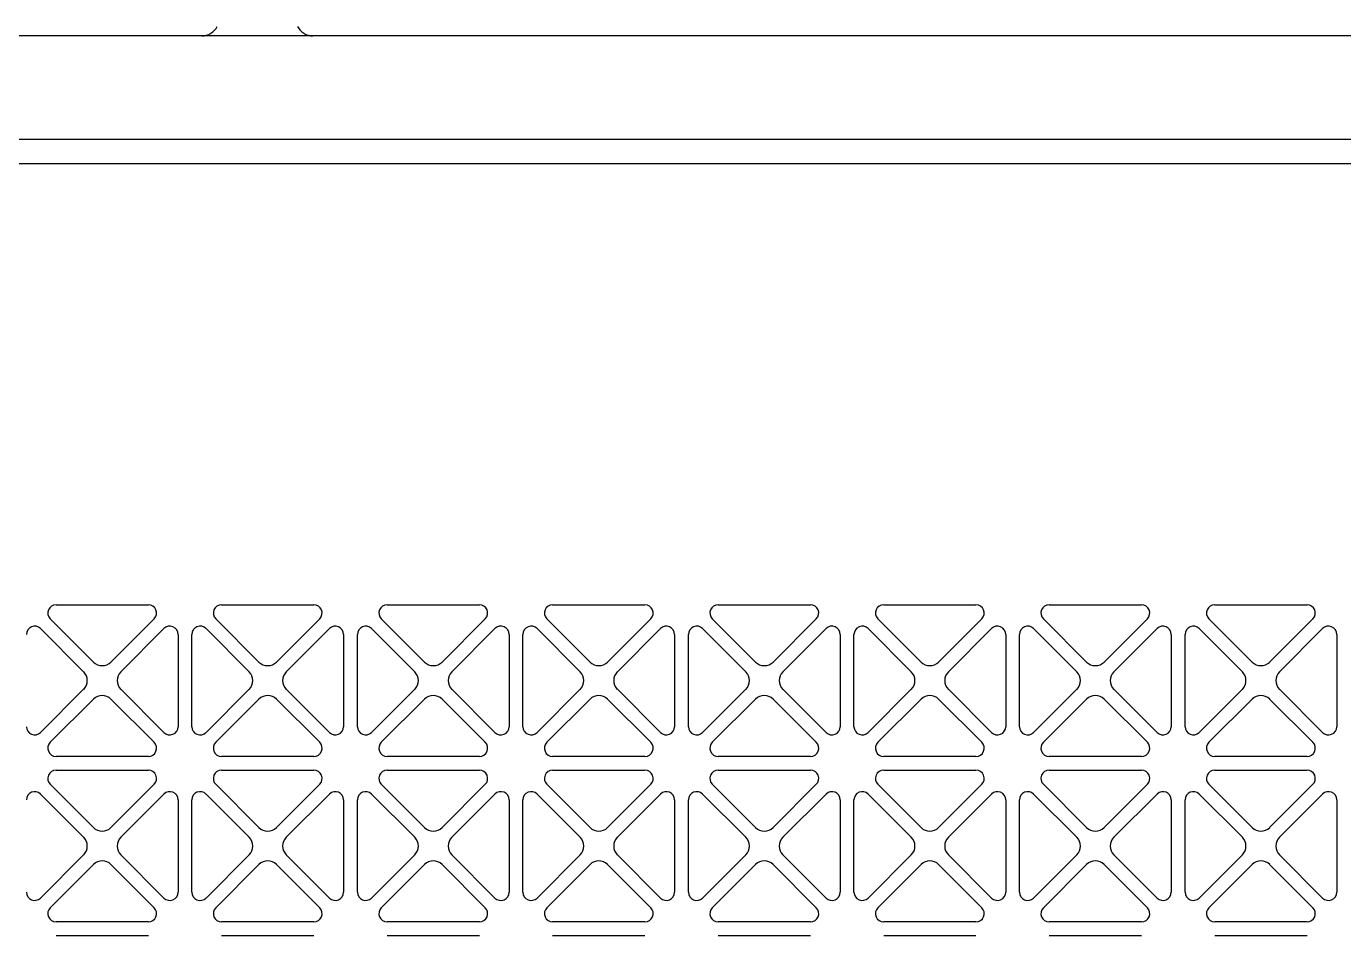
# Model space of a CAD drawing. Header units: millimetres. Extents: x 0 to 87554, y -20854 to 20404.
# Drawn here: x 15390.1 to 15581.1, y -5124.6 to -4992.7 of the extents above; entities that cross this region are included whole.
import ezdxf

# ---------------------------------------------------------------- set-up
doc = ezdxf.new("R2010")
doc.units = ezdxf.units.MM
doc.layers.get('0').update_dxf_attribs({"lineweight": 15})
for name, color, linetype in [('4215-12649_2_1_0', 7, 'Continuous'), ('4215-12661_1_0', 7, 'Continuous'), ('WANGKONG_0', 7, 'Continuous')]:
    doc.layers.add(name, color=color, linetype=linetype)

# ---------------------------------------------------------------- blocks, each defined once
blk = doc.blocks.new('ju77')
at = {"layer": '4215-12649_2_1_0', "color": 87, "linetype": 'Continuous'}
for p, q in [((325.96, 477.5), (-405.04, 477.5)), ((-405.04, 462.5), (325.96, 462.5))]:
    blk.add_line(p, q, dxfattribs=at)
for centre, start, end in [((-197.6, 480), 270, 333.6122), ((-181.48, 480), 206.3878, 270)]:
    blk.add_arc(centre, 2.5, start, end, dxfattribs=at)
at = {"layer": '4215-12661_1_0', "color": 87, "linetype": 'Continuous'}
blk.add_line((-397.04, 459), (316.96, 459), dxfattribs=at)
at = {"layer": 'WANGKONG_0', "color": 87, "linetype": 'Continuous'}
for p, q in [((-218.73, 395), (-205.35, 395)), ((-194.73, 395), (-181.35, 395)), ((-170.73, 395), (-157.35, 395)), ((-146.73, 395), (-133.35, 395)), ((-122.73, 395), (-109.35, 395)), ((-98.73, 395), (-85.35, 395)), ((-74.73, 395), (-61.35, 395)), ((-50.73, 395), (-37.35, 395)), ((-213.31, 386.69), (-219.58, 392.95)), ((-204.5, 392.95), (-210.77, 386.69)), ((-189.31, 386.69), (-195.58, 392.95)), ((-180.5, 392.95), (-186.77, 386.69)), ((-165.31, 386.69), (-171.58, 392.95)), ((-156.5, 392.95), (-162.77, 386.69)), ((-141.31, 386.69), (-147.58, 392.95)), ((-132.5, 392.95), (-138.77, 386.69)), ((-117.31, 386.69), (-123.58, 392.95)), ((-108.5, 392.95), (-114.77, 386.69)), ((-93.31, 386.69), (-99.58, 392.95)), ((-84.5, 392.95), (-90.77, 386.69)), ((-69.31, 386.69), (-75.58, 392.95)), ((-60.5, 392.95), (-66.77, 386.69)), ((-45.31, 386.69), (-51.58, 392.95)), ((-36.5, 392.95), (-42.77, 386.69)), ((-220.99, 391.54), (-214.73, 385.27)), ((-209.35, 385.27), (-203.09, 391.54)), ((-201.04, 390.69), (-201.04, 377.31)), ((-199.04, 377.31), (-199.04, 390.69)), ((-196.99, 391.54), (-190.73, 385.27)), ((-185.35, 385.27), (-179.09, 391.54)), ((-177.04, 390.69), (-177.04, 377.31)), ((-175.04, 377.31), (-175.04, 390.69)), ((-172.99, 391.54), (-166.73, 385.27)), ((-161.35, 385.27), (-155.09, 391.54)), ((-153.04, 390.69), (-153.04, 377.31)), ((-151.04, 377.31), (-151.04, 390.69)), ((-148.99, 391.54), (-142.73, 385.27)), ((-137.35, 385.27), (-131.09, 391.54)), ((-129.04, 390.69), (-129.04, 377.31)), ((-127.04, 377.31), (-127.04, 390.69)), ((-124.99, 391.54), (-118.73, 385.27)), ((-113.35, 385.27), (-107.09, 391.54)), ((-105.04, 390.69), (-105.04, 377.31)), ((-103.04, 377.31), (-103.04, 390.69)), ((-100.99, 391.54), (-94.73, 385.27)), ((-89.35, 385.27), (-83.09, 391.54)), ((-81.04, 390.69), (-81.04, 377.31)), ((-79.04, 377.31), (-79.04, 390.69)), ((-76.99, 391.54), (-70.73, 385.27)), ((-65.35, 385.27), (-59.09, 391.54)), ((-57.04, 390.69), (-57.04, 377.31)), ((-55.04, 377.31), (-55.04, 390.69)), ((-52.99, 391.54), (-46.73, 385.27)), ((-41.35, 385.27), (-35.09, 391.54)), ((-33.04, 390.69), (-33.04, 377.31)), ((-214.73, 382.73), (-220.99, 376.46)), ((-203.09, 376.46), (-209.35, 382.73)), ((-190.73, 382.73), (-196.99, 376.46)), ((-179.09, 376.46), (-185.35, 382.73)), ((-166.73, 382.73), (-172.99, 376.46)), ((-155.09, 376.46), (-161.35, 382.73)), ((-142.73, 382.73), (-148.99, 376.46)), ((-131.09, 376.46), (-137.35, 382.73)), ((-118.73, 382.73), (-124.99, 376.46)), ((-107.09, 376.46), (-113.35, 382.73)), ((-94.73, 382.73), (-100.99, 376.46)), ((-83.09, 376.46), (-89.35, 382.73)), ((-70.73, 382.73), (-76.99, 376.46)), ((-59.09, 376.46), (-65.35, 382.73)), ((-46.73, 382.73), (-52.99, 376.46)), ((-35.09, 376.46), (-41.35, 382.73)), ((-219.58, 375.05), (-213.31, 381.31)), ((-210.77, 381.31), (-204.5, 375.05)), ((-195.58, 375.05), (-189.31, 381.31)), ((-186.77, 381.31), (-180.5, 375.05)), ((-171.58, 375.05), (-165.31, 381.31)), ((-162.77, 381.31), (-156.5, 375.05)), ((-147.58, 375.05), (-141.31, 381.31)), ((-138.77, 381.31), (-132.5, 375.05)), ((-123.58, 375.05), (-117.31, 381.31)), ((-114.77, 381.31), (-108.5, 375.05)), ((-99.58, 375.05), (-93.31, 381.31)), ((-90.77, 381.31), (-84.5, 375.05)), ((-75.58, 375.05), (-69.31, 381.31)), ((-66.77, 381.31), (-60.5, 375.05)), ((-51.58, 375.05), (-45.31, 381.31)), ((-42.77, 381.31), (-36.5, 375.05)), ((-205.35, 373), (-218.73, 373)), ((-181.35, 373), (-194.73, 373)), ((-157.35, 373), (-170.73, 373)), ((-133.35, 373), (-146.73, 373)), ((-109.35, 373), (-122.73, 373)), ((-85.35, 373), (-98.73, 373)), ((-61.35, 373), (-74.73, 373)), ((-37.35, 373), (-50.73, 373)), ((-218.73, 371), (-205.35, 371)), ((-194.73, 371), (-181.35, 371)), ((-170.73, 371), (-157.35, 371)), ((-146.73, 371), (-133.35, 371)), ((-122.73, 371), (-109.35, 371)), ((-98.73, 371), (-85.35, 371)), ((-74.73, 371), (-61.35, 371)), ((-50.73, 371), (-37.35, 371)), ((-213.31, 362.69), (-219.58, 368.95)), ((-204.5, 368.95), (-210.77, 362.69)), ((-189.31, 362.69), (-195.58, 368.95)), ((-180.5, 368.95), (-186.77, 362.69)), ((-165.31, 362.69), (-171.58, 368.95)), ((-156.5, 368.95), (-162.77, 362.69)), ((-141.31, 362.69), (-147.58, 368.95)), ((-132.5, 368.95), (-138.77, 362.69)), ((-117.31, 362.69), (-123.58, 368.95)), ((-108.5, 368.95), (-114.77, 362.69)), ((-93.31, 362.69), (-99.58, 368.95)), ((-84.5, 368.95), (-90.77, 362.69)), ((-69.31, 362.69), (-75.58, 368.95)), ((-60.5, 368.95), (-66.77, 362.69)), ((-45.31, 362.69), (-51.58, 368.95)), ((-36.5, 368.95), (-42.77, 362.69)), ((-220.99, 367.54), (-214.73, 361.27)), ((-209.35, 361.27), (-203.09, 367.54)), ((-196.99, 367.54), (-190.73, 361.27)), ((-185.35, 361.27), (-179.09, 367.54)), ((-172.99, 367.54), (-166.73, 361.27)), ((-161.35, 361.27), (-155.09, 367.54)), ((-148.99, 367.54), (-142.73, 361.27)), ((-137.35, 361.27), (-131.09, 367.54)), ((-124.99, 367.54), (-118.73, 361.27)), ((-113.35, 361.27), (-107.09, 367.54)), ((-100.99, 367.54), (-94.73, 361.27)), ((-89.35, 361.27), (-83.09, 367.54)), ((-76.99, 367.54), (-70.73, 361.27)), ((-65.35, 361.27), (-59.09, 367.54)), ((-52.99, 367.54), (-46.73, 361.27)), ((-41.35, 361.27), (-35.09, 367.54)), ((-201.04, 366.69), (-201.04, 353.31)), ((-199.04, 353.31), (-199.04, 366.69)), ((-177.04, 366.69), (-177.04, 353.31)), ((-175.04, 353.31), (-175.04, 366.69)), ((-153.04, 366.69), (-153.04, 353.31)), ((-151.04, 353.31), (-151.04, 366.69)), ((-129.04, 366.69), (-129.04, 353.31)), ((-127.04, 353.31), (-127.04, 366.69)), ((-105.04, 366.69), (-105.04, 353.31)), ((-103.04, 353.31), (-103.04, 366.69)), ((-81.04, 366.69), (-81.04, 353.31)), ((-79.04, 353.31), (-79.04, 366.69)), ((-57.04, 366.69), (-57.04, 353.31)), ((-55.04, 353.31), (-55.04, 366.69)), ((-33.04, 366.69), (-33.04, 353.31)), ((-214.73, 358.73), (-220.99, 352.46)), ((-219.58, 351.05), (-213.31, 357.31)), ((-210.77, 357.31), (-204.5, 351.05)), ((-203.09, 352.46), (-209.35, 358.73)), ((-190.73, 358.73), (-196.99, 352.46)), ((-195.58, 351.05), (-189.31, 357.31)), ((-186.77, 357.31), (-180.5, 351.05)), ((-179.09, 352.46), (-185.35, 358.73)), ((-166.73, 358.73), (-172.99, 352.46)), ((-171.58, 351.05), (-165.31, 357.31)), ((-162.77, 357.31), (-156.5, 351.05)), ((-155.09, 352.46), (-161.35, 358.73)), ((-142.73, 358.73), (-148.99, 352.46)), ((-147.58, 351.05), (-141.31, 357.31)), ((-138.77, 357.31), (-132.5, 351.05)), ((-131.09, 352.46), (-137.35, 358.73)), ((-118.73, 358.73), (-124.99, 352.46)), ((-123.58, 351.05), (-117.31, 357.31)), ((-114.77, 357.31), (-108.5, 351.05)), ((-107.09, 352.46), (-113.35, 358.73)), ((-94.73, 358.73), (-100.99, 352.46)), ((-99.58, 351.05), (-93.31, 357.31)), ((-90.77, 357.31), (-84.5, 351.05)), ((-83.09, 352.46), (-89.35, 358.73)), ((-70.73, 358.73), (-76.99, 352.46)), ((-75.58, 351.05), (-69.31, 357.31)), ((-66.77, 357.31), (-60.5, 351.05)), ((-59.09, 352.46), (-65.35, 358.73)), ((-46.73, 358.73), (-52.99, 352.46)), ((-51.58, 351.05), (-45.31, 357.31)), ((-42.77, 357.31), (-36.5, 351.05)), ((-35.09, 352.46), (-41.35, 358.73)), ((-205.35, 349), (-218.73, 349)), ((-181.35, 349), (-194.73, 349)), ((-157.35, 349), (-170.73, 349)), ((-133.35, 349), (-146.73, 349)), ((-109.35, 349), (-122.73, 349)), ((-85.35, 349), (-98.73, 349)), ((-61.35, 349), (-74.73, 349)), ((-37.35, 349), (-50.73, 349)), ((-218.73, 347), (-205.35, 347)), ((-194.73, 347), (-181.35, 347)), ((-170.73, 347), (-157.35, 347)), ((-146.73, 347), (-133.35, 347)), ((-122.73, 347), (-109.35, 347)), ((-98.73, 347), (-85.35, 347)), ((-74.73, 347), (-61.35, 347)), ((-50.73, 347), (-37.35, 347))]:
    blk.add_line(p, q, dxfattribs=at)
for centre, radius, start, end in [((-218.73, 393.8), 1.2, 90, 225), ((-205.35, 393.8), 1.2, 315, 90), ((-194.73, 393.8), 1.2, 90, 225), ((-181.35, 393.8), 1.2, 315, 90), ((-170.73, 393.8), 1.2, 90, 225), ((-157.35, 393.8), 1.2, 315, 90), ((-146.73, 393.8), 1.2, 90, 225), ((-133.35, 393.8), 1.2, 315, 90), ((-122.73, 393.8), 1.2, 90, 225), ((-109.35, 393.8), 1.2, 315, 90), ((-98.73, 393.8), 1.2, 90, 225), ((-85.35, 393.8), 1.2, 315, 90), ((-74.73, 393.8), 1.2, 90, 225), ((-61.35, 393.8), 1.2, 315, 90), ((-50.73, 393.8), 1.2, 90, 225), ((-37.35, 393.8), 1.2, 315, 90), ((-221.84, 390.69), 1.2, 45, 180), ((-202.24, 390.69), 1.2, 0, 135), ((-197.84, 390.69), 1.2, 45, 180), ((-178.24, 390.69), 1.2, 0, 135), ((-173.84, 390.69), 1.2, 45, 180), ((-154.24, 390.69), 1.2, 0, 135), ((-149.84, 390.69), 1.2, 45, 180), ((-130.24, 390.69), 1.2, 0, 135), ((-125.84, 390.69), 1.2, 45, 180), ((-106.24, 390.69), 1.2, 0, 135), ((-101.84, 390.69), 1.2, 45, 180), ((-82.24, 390.69), 1.2, 0, 135), ((-77.84, 390.69), 1.2, 45, 180), ((-58.24, 390.69), 1.2, 0, 135), ((-53.84, 390.69), 1.2, 45, 180), ((-34.24, 390.69), 1.2, 0, 135), ((-212.04, 387.96), 1.8, 225, 315), ((-188.04, 387.96), 1.8, 225, 315), ((-164.04, 387.96), 1.8, 225, 315), ((-140.04, 387.96), 1.8, 225, 315), ((-116.04, 387.96), 1.8, 225, 315), ((-92.04, 387.96), 1.8, 225, 315), ((-68.04, 387.96), 1.8, 225, 315), ((-44.04, 387.96), 1.8, 225, 315), ((-216, 384), 1.8, 315, 45), ((-208.08, 384), 1.8, 135, 225), ((-192, 384), 1.8, 315, 45), ((-184.08, 384), 1.8, 135, 225), ((-168, 384), 1.8, 315, 45), ((-160.08, 384), 1.8, 135, 225), ((-144, 384), 1.8, 315, 45), ((-136.08, 384), 1.8, 135, 225), ((-120, 384), 1.8, 315, 45), ((-112.08, 384), 1.8, 135, 225), ((-96, 384), 1.8, 315, 45), ((-88.08, 384), 1.8, 135, 225), ((-72, 384), 1.8, 315, 45), ((-64.08, 384), 1.8, 135, 225), ((-48, 384), 1.8, 315, 45), ((-40.08, 384), 1.8, 135, 225), ((-212.04, 380.04), 1.8, 45, 135), ((-188.04, 380.04), 1.8, 45, 135), ((-164.04, 380.04), 1.8, 45, 135), ((-140.04, 380.04), 1.8, 45, 135), ((-116.04, 380.04), 1.8, 45, 135), ((-92.04, 380.04), 1.8, 45, 135), ((-68.04, 380.04), 1.8, 45, 135), ((-44.04, 380.04), 1.8, 45, 135), ((-221.84, 377.31), 1.2, 180, 315), ((-202.24, 377.31), 1.2, 225, 0), ((-197.84, 377.31), 1.2, 180, 315), ((-178.24, 377.31), 1.2, 225, 0), ((-173.84, 377.31), 1.2, 180, 315), ((-154.24, 377.31), 1.2, 225, 0), ((-149.84, 377.31), 1.2, 180, 315), ((-130.24, 377.31), 1.2, 225, 0), ((-125.84, 377.31), 1.2, 180, 315), ((-106.24, 377.31), 1.2, 225, 0), ((-101.84, 377.31), 1.2, 180, 315), ((-82.24, 377.31), 1.2, 225, 0), ((-77.84, 377.31), 1.2, 180, 315), ((-58.24, 377.31), 1.2, 225, 0), ((-53.84, 377.31), 1.2, 180, 315), ((-34.24, 377.31), 1.2, 225, 0), ((-218.73, 374.2), 1.2, 135, 270), ((-205.35, 374.2), 1.2, 270, 45), ((-194.73, 374.2), 1.2, 135, 270), ((-181.35, 374.2), 1.2, 270, 45), ((-170.73, 374.2), 1.2, 135, 270), ((-157.35, 374.2), 1.2, 270, 45), ((-146.73, 374.2), 1.2, 135, 270), ((-133.35, 374.2), 1.2, 270, 45), ((-122.73, 374.2), 1.2, 135, 270), ((-109.35, 374.2), 1.2, 270, 45), ((-98.73, 374.2), 1.2, 135, 270), ((-85.35, 374.2), 1.2, 270, 45), ((-74.73, 374.2), 1.2, 135, 270), ((-61.35, 374.2), 1.2, 270, 45), ((-50.73, 374.2), 1.2, 135, 270), ((-37.35, 374.2), 1.2, 270, 45), ((-218.73, 369.8), 1.2, 90, 225), ((-205.35, 369.8), 1.2, 315, 90), ((-194.73, 369.8), 1.2, 90, 225), ((-181.35, 369.8), 1.2, 315, 90), ((-170.73, 369.8), 1.2, 90, 225), ((-157.35, 369.8), 1.2, 315, 90), ((-146.73, 369.8), 1.2, 90, 225), ((-133.35, 369.8), 1.2, 315, 90), ((-122.73, 369.8), 1.2, 90, 225), ((-109.35, 369.8), 1.2, 315, 90), ((-98.73, 369.8), 1.2, 90, 225), ((-85.35, 369.8), 1.2, 315, 90), ((-74.73, 369.8), 1.2, 90, 225), ((-61.35, 369.8), 1.2, 315, 90), ((-50.73, 369.8), 1.2, 90, 225), ((-37.35, 369.8), 1.2, 315, 90), ((-221.84, 366.69), 1.2, 45, 180), ((-202.24, 366.69), 1.2, 0, 135), ((-197.84, 366.69), 1.2, 45, 180), ((-178.24, 366.69), 1.2, 0, 135), ((-173.84, 366.69), 1.2, 45, 180), ((-154.24, 366.69), 1.2, 0, 135), ((-149.84, 366.69), 1.2, 45, 180), ((-130.24, 366.69), 1.2, 0, 135), ((-125.84, 366.69), 1.2, 45, 180), ((-106.24, 366.69), 1.2, 0, 135), ((-101.84, 366.69), 1.2, 45, 180), ((-82.24, 366.69), 1.2, 0, 135), ((-77.84, 366.69), 1.2, 45, 180), ((-58.24, 366.69), 1.2, 0, 135), ((-53.84, 366.69), 1.2, 45, 180), ((-34.24, 366.69), 1.2, 0, 135), ((-216, 360), 1.8, 315, 45), ((-212.04, 363.96), 1.8, 225, 315), ((-208.08, 360), 1.8, 135, 225), ((-192, 360), 1.8, 315, 45), ((-188.04, 363.96), 1.8, 225, 315), ((-184.08, 360), 1.8, 135, 225), ((-168, 360), 1.8, 315, 45), ((-164.04, 363.96), 1.8, 225, 315), ((-160.08, 360), 1.8, 135, 225), ((-144, 360), 1.8, 315, 45), ((-140.04, 363.96), 1.8, 225, 315), ((-136.08, 360), 1.8, 135, 225), ((-120, 360), 1.8, 315, 45), ((-116.04, 363.96), 1.8, 225, 315), ((-112.08, 360), 1.8, 135, 225), ((-96, 360), 1.8, 315, 45), ((-92.04, 363.96), 1.8, 225, 315), ((-88.08, 360), 1.8, 135, 225), ((-72, 360), 1.8, 315, 45), ((-68.04, 363.96), 1.8, 225, 315), ((-64.08, 360), 1.8, 135, 225), ((-48, 360), 1.8, 315, 45), ((-44.04, 363.96), 1.8, 225, 315), ((-40.08, 360), 1.8, 135, 225), ((-212.04, 356.04), 1.8, 45, 135), ((-188.04, 356.04), 1.8, 45, 135), ((-164.04, 356.04), 1.8, 45, 135), ((-140.04, 356.04), 1.8, 45, 135), ((-116.04, 356.04), 1.8, 45, 135), ((-92.04, 356.04), 1.8, 45, 135), ((-68.04, 356.04), 1.8, 45, 135), ((-44.04, 356.04), 1.8, 45, 135), ((-221.84, 353.31), 1.2, 180, 315), ((-202.24, 353.31), 1.2, 225, 0), ((-197.84, 353.31), 1.2, 180, 315), ((-178.24, 353.31), 1.2, 225, 0), ((-173.84, 353.31), 1.2, 180, 315), ((-154.24, 353.31), 1.2, 225, 0), ((-149.84, 353.31), 1.2, 180, 315), ((-130.24, 353.31), 1.2, 225, 0), ((-125.84, 353.31), 1.2, 180, 315), ((-106.24, 353.31), 1.2, 225, 0), ((-101.84, 353.31), 1.2, 180, 315), ((-82.24, 353.31), 1.2, 225, 0), ((-77.84, 353.31), 1.2, 180, 315), ((-58.24, 353.31), 1.2, 225, 0), ((-53.84, 353.31), 1.2, 180, 315), ((-34.24, 353.31), 1.2, 225, 0), ((-218.73, 350.2), 1.2, 135, 270), ((-205.35, 350.2), 1.2, 270, 45), ((-194.73, 350.2), 1.2, 135, 270), ((-181.35, 350.2), 1.2, 270, 45), ((-170.73, 350.2), 1.2, 135, 270), ((-157.35, 350.2), 1.2, 270, 45), ((-146.73, 350.2), 1.2, 135, 270), ((-133.35, 350.2), 1.2, 270, 45), ((-122.73, 350.2), 1.2, 135, 270), ((-109.35, 350.2), 1.2, 270, 45), ((-98.73, 350.2), 1.2, 135, 270), ((-85.35, 350.2), 1.2, 270, 45), ((-74.73, 350.2), 1.2, 135, 270), ((-61.35, 350.2), 1.2, 270, 45), ((-50.73, 350.2), 1.2, 135, 270), ((-37.35, 350.2), 1.2, 270, 45)]:
    blk.add_arc(centre, radius, start, end, dxfattribs=at)

msp = doc.modelspace()

# ---------------------------------------------------------------- block references
msp.add_blockref('ju77', (15613.142, -5471.638))

doc.saveas('drawing.dxf')
